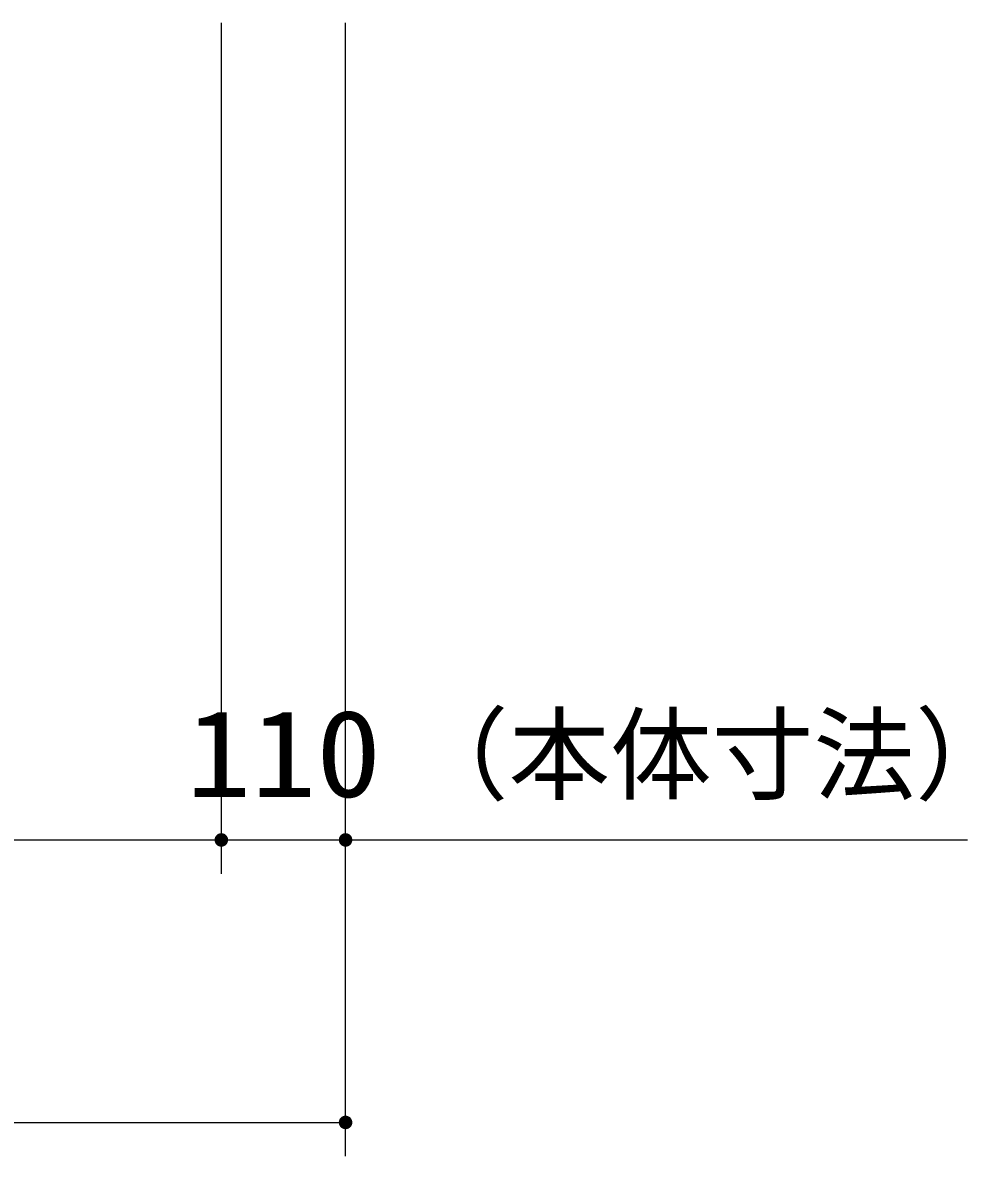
# Model space of a CAD drawing. Units: millimetres, scale not verified. Extents: x -8910 to 8910, y -6308 to 6308.
# Drawn here: x -2939 to -2103, y -4457 to -3454 of the extents above; entities that cross this region are included whole.
import ezdxf
from ezdxf.enums import TextEntityAlignment as Align

# ---------------------------------------------------------------- set-up
doc = ezdxf.new("R2010")
doc.units = ezdxf.units.MM
doc.header["$LTSCALE"] = 30
doc.layers.add('0-5_製作', color=5, linetype='Continuous', lineweight=25)
doc.styles.add('ＭＳ ゴシック', font='')
doc.styles.get('ＭＳ ゴシック').set_extended_font_data('MS Gothic')

msp = doc.modelspace()

# ---------------------------------------------------------------- linework, layer by layer
at = {"layer": '0-5_製作', "color": 2}
for p, q in [((-2763.16, -4206.79), (-2763.16, -3453.5)), ((-2653.16, -4206.79), (-2653.16, -3453.5)), ((-3383.14, -4176.79), (-2763.16, -4176.79)), ((-2763.16, -4176.79), (-2653.16, -4176.79)), ((-2653.16, -4456.79), (-2653.16, -4176.79)), ((-2653.16, -4176.79), (-2102.54, -4176.79)), ((-6353.18, -4426.79), (-2653.16, -4426.79))]:
    msp.add_line(p, q, dxfattribs=at)
at = {"layer": '0-5_製作'}
for points in [[(-2768.23, -4173.57), (-2763.16, -4176.79), (-2768.59, -4174.23)], [(-2767.79, -4172.96), (-2763.16, -4176.79), (-2768.23, -4173.57)], [(-2767.79, -4172.96), (-2763.16, -4170.79), (-2763.16, -4176.79)], [(-2767.27, -4172.41), (-2763.16, -4170.79), (-2767.79, -4172.96)], [(-2766.69, -4171.93), (-2763.16, -4170.79), (-2767.27, -4172.41)], [(-2766.05, -4171.53), (-2763.16, -4170.79), (-2766.69, -4171.93)], [(-2765.37, -4171.21), (-2763.16, -4170.79), (-2766.05, -4171.53)], [(-2764.65, -4170.97), (-2763.16, -4170.79), (-2765.37, -4171.21)], [(-2763.91, -4170.83), (-2763.16, -4170.79), (-2764.65, -4170.97)], [(-2763.16, -4170.79), (-2757.16, -4176.79), (-2763.16, -4176.79)], [(-2763.16, -4170.79), (-2757.21, -4176.03), (-2757.16, -4176.79)], [(-2763.16, -4170.79), (-2757.35, -4175.29), (-2757.21, -4176.03)], [(-2763.16, -4170.79), (-2757.58, -4174.58), (-2757.35, -4175.29)], [(-2763.16, -4170.79), (-2757.9, -4173.9), (-2757.58, -4174.58)], [(-2762.79, -4170.8), (-2757.9, -4173.9), (-2763.16, -4170.79)], [(-2762.04, -4170.89), (-2757.9, -4173.9), (-2762.79, -4170.8)], [(-2762.04, -4170.89), (-2758.31, -4173.26), (-2757.9, -4173.9)], [(-2761.31, -4171.08), (-2758.31, -4173.26), (-2762.04, -4170.89)], [(-2761.31, -4171.08), (-2758.79, -4172.68), (-2758.31, -4173.26)], [(-2760.61, -4171.36), (-2758.79, -4172.68), (-2761.31, -4171.08)], [(-2760.61, -4171.36), (-2759.34, -4172.16), (-2758.79, -4172.68)], [(-2759.95, -4171.72), (-2759.34, -4172.16), (-2760.61, -4171.36)], [(-2658.23, -4173.57), (-2653.16, -4176.79), (-2658.59, -4174.23)], [(-2657.78, -4172.96), (-2653.16, -4176.79), (-2658.23, -4173.57)], [(-2657.78, -4172.96), (-2653.16, -4170.79), (-2653.16, -4176.79)], [(-2657.27, -4172.41), (-2653.16, -4170.79), (-2657.78, -4172.96)], [(-2656.69, -4171.93), (-2653.16, -4170.79), (-2657.27, -4172.41)], [(-2656.05, -4171.53), (-2653.16, -4170.79), (-2656.69, -4171.93)], [(-2655.37, -4171.21), (-2653.16, -4170.79), (-2656.05, -4171.53)], [(-2654.65, -4170.97), (-2653.16, -4170.79), (-2655.37, -4171.21)], [(-2653.91, -4170.83), (-2653.16, -4170.79), (-2654.65, -4170.97)], [(-2653.16, -4170.79), (-2647.16, -4176.79), (-2653.16, -4176.79)], [(-2653.16, -4170.79), (-2647.21, -4176.03), (-2647.16, -4176.79)], [(-2653.16, -4170.79), (-2647.35, -4175.29), (-2647.21, -4176.03)], [(-2653.16, -4170.79), (-2647.58, -4174.58), (-2647.35, -4175.29)], [(-2653.16, -4170.79), (-2647.9, -4173.9), (-2647.58, -4174.58)], [(-2652.78, -4170.8), (-2647.9, -4173.9), (-2653.16, -4170.79)], [(-2652.03, -4170.89), (-2647.9, -4173.9), (-2652.78, -4170.8)], [(-2652.03, -4170.89), (-2648.31, -4173.26), (-2647.9, -4173.9)], [(-2651.31, -4171.08), (-2648.31, -4173.26), (-2652.03, -4170.89)], [(-2651.31, -4171.08), (-2648.79, -4172.68), (-2648.31, -4173.26)], [(-2650.6, -4171.36), (-2648.79, -4172.68), (-2651.31, -4171.08)], [(-2650.6, -4171.36), (-2649.33, -4172.16), (-2648.79, -4172.68)], [(-2649.94, -4171.72), (-2649.33, -4172.16), (-2650.6, -4171.36)], [(-2769.15, -4176.41), (-2763.16, -4176.79), (-2769.16, -4176.79)], [(-2769.16, -4176.79), (-2763.16, -4176.79), (-2769.11, -4177.54)], [(-2769.06, -4175.66), (-2763.16, -4176.79), (-2769.15, -4176.41)], [(-2769.11, -4177.54), (-2763.16, -4176.79), (-2768.97, -4178.28)], [(-2768.87, -4174.93), (-2763.16, -4176.79), (-2769.06, -4175.66)], [(-2768.97, -4178.28), (-2763.16, -4176.79), (-2768.74, -4179)], [(-2768.59, -4174.23), (-2763.16, -4176.79), (-2768.87, -4174.93)], [(-2768.74, -4179), (-2763.16, -4176.79), (-2763.16, -4182.79)], [(-2768.74, -4179), (-2763.54, -4182.77), (-2768.42, -4179.68)], [(-2768.74, -4179), (-2763.16, -4182.79), (-2763.54, -4182.77)], [(-2768.42, -4179.68), (-2764.29, -4182.68), (-2768.02, -4180.31)], [(-2768.42, -4179.68), (-2763.54, -4182.77), (-2764.29, -4182.68)], [(-2768.02, -4180.31), (-2765.02, -4182.49), (-2767.54, -4180.89)], [(-2768.02, -4180.31), (-2764.29, -4182.68), (-2765.02, -4182.49)], [(-2767.54, -4180.89), (-2765.72, -4182.22), (-2766.99, -4181.41)], [(-2767.54, -4180.89), (-2765.02, -4182.49), (-2765.72, -4182.22)], [(-2766.99, -4181.41), (-2765.72, -4182.22), (-2766.38, -4181.85)], [(-2763.16, -4176.79), (-2762.41, -4182.74), (-2763.16, -4182.79)], [(-2763.16, -4176.79), (-2761.67, -4182.6), (-2762.41, -4182.74)], [(-2763.16, -4176.79), (-2760.95, -4182.37), (-2761.67, -4182.6)], [(-2763.16, -4176.79), (-2760.27, -4182.04), (-2760.95, -4182.37)], [(-2763.16, -4176.79), (-2759.64, -4181.64), (-2760.27, -4182.04)], [(-2763.16, -4176.79), (-2759.05, -4181.16), (-2759.64, -4181.64)], [(-2763.16, -4176.79), (-2758.54, -4180.61), (-2759.05, -4181.16)], [(-2763.16, -4176.79), (-2758.1, -4180), (-2758.54, -4180.61)], [(-2757.16, -4176.79), (-2758.1, -4180), (-2763.16, -4176.79)], [(-2757.16, -4176.79), (-2757.73, -4179.34), (-2758.1, -4180)], [(-2757.16, -4176.79), (-2757.46, -4178.64), (-2757.73, -4179.34)], [(-2757.16, -4176.79), (-2757.27, -4177.91), (-2757.46, -4178.64)], [(-2757.16, -4176.79), (-2757.17, -4177.16), (-2757.27, -4177.91)], [(-2659.15, -4176.41), (-2653.16, -4176.79), (-2659.16, -4176.79)], [(-2659.16, -4176.79), (-2653.16, -4176.79), (-2659.11, -4177.54)], [(-2659.05, -4175.66), (-2653.16, -4176.79), (-2659.15, -4176.41)], [(-2659.11, -4177.54), (-2653.16, -4176.79), (-2658.97, -4178.28)], [(-2658.87, -4174.93), (-2653.16, -4176.79), (-2659.05, -4175.66)], [(-2658.97, -4178.28), (-2653.16, -4176.79), (-2658.74, -4179)], [(-2658.59, -4174.23), (-2653.16, -4176.79), (-2658.87, -4174.93)], [(-2658.74, -4179), (-2653.16, -4176.79), (-2653.16, -4182.79)], [(-2658.74, -4179), (-2653.54, -4182.77), (-2658.42, -4179.68)], [(-2658.74, -4179), (-2653.16, -4182.79), (-2653.54, -4182.77)], [(-2658.42, -4179.68), (-2654.28, -4182.68), (-2658.01, -4180.31)], [(-2658.42, -4179.68), (-2653.54, -4182.77), (-2654.28, -4182.68)], [(-2658.01, -4180.31), (-2655.01, -4182.49), (-2657.53, -4180.89)], [(-2658.01, -4180.31), (-2654.28, -4182.68), (-2655.01, -4182.49)], [(-2657.53, -4180.89), (-2655.71, -4182.22), (-2656.98, -4181.41)], [(-2657.53, -4180.89), (-2655.01, -4182.49), (-2655.71, -4182.22)], [(-2656.98, -4181.41), (-2655.71, -4182.22), (-2656.37, -4181.85)], [(-2653.16, -4176.79), (-2652.41, -4182.74), (-2653.16, -4182.79)], [(-2653.16, -4176.79), (-2651.67, -4182.6), (-2652.41, -4182.74)], [(-2653.16, -4176.79), (-2650.95, -4182.37), (-2651.67, -4182.6)], [(-2653.16, -4176.79), (-2650.27, -4182.04), (-2650.95, -4182.37)], [(-2653.16, -4176.79), (-2649.63, -4181.64), (-2650.27, -4182.04)], [(-2653.16, -4176.79), (-2649.05, -4181.16), (-2649.63, -4181.64)], [(-2653.16, -4176.79), (-2648.54, -4180.61), (-2649.05, -4181.16)], [(-2653.16, -4176.79), (-2648.09, -4180), (-2648.54, -4180.61)], [(-2653.16, -4176.79), (-2647.73, -4179.34), (-2648.09, -4180)], [(-2647.16, -4176.79), (-2647.73, -4179.34), (-2653.16, -4176.79)], [(-2647.16, -4176.79), (-2647.45, -4178.64), (-2647.73, -4179.34)], [(-2647.16, -4176.79), (-2647.27, -4177.91), (-2647.45, -4178.64)], [(-2647.16, -4176.79), (-2647.17, -4177.16), (-2647.27, -4177.91)], [(-2658.59, -4424.23), (-2653.16, -4426.79), (-2658.87, -4424.93)], [(-2658.23, -4423.57), (-2653.16, -4426.79), (-2658.59, -4424.23)], [(-2658.23, -4423.57), (-2653.16, -4420.79), (-2653.16, -4426.79)], [(-2657.78, -4422.96), (-2653.16, -4420.79), (-2658.23, -4423.57)], [(-2657.27, -4422.41), (-2653.16, -4420.79), (-2657.78, -4422.96)], [(-2656.69, -4421.93), (-2653.16, -4420.79), (-2657.27, -4422.41)], [(-2656.05, -4421.53), (-2653.16, -4420.79), (-2656.69, -4421.93)], [(-2655.37, -4421.21), (-2653.16, -4420.79), (-2656.05, -4421.53)], [(-2654.65, -4420.97), (-2653.16, -4420.79), (-2655.37, -4421.21)], [(-2653.91, -4420.83), (-2653.16, -4420.79), (-2654.65, -4420.97)], [(-2653.16, -4420.79), (-2647.16, -4426.79), (-2653.16, -4426.79)], [(-2653.16, -4420.79), (-2647.21, -4426.03), (-2647.16, -4426.79)], [(-2653.16, -4420.79), (-2647.35, -4425.29), (-2647.21, -4426.03)], [(-2653.16, -4420.79), (-2647.58, -4424.58), (-2647.35, -4425.29)], [(-2653.16, -4420.79), (-2647.9, -4423.9), (-2647.58, -4424.58)], [(-2652.78, -4420.8), (-2647.9, -4423.9), (-2653.16, -4420.79)], [(-2652.78, -4420.8), (-2648.31, -4423.26), (-2647.9, -4423.9)], [(-2652.03, -4420.89), (-2648.31, -4423.26), (-2652.78, -4420.8)], [(-2652.03, -4420.89), (-2648.79, -4422.68), (-2648.31, -4423.26)], [(-2651.31, -4421.08), (-2648.79, -4422.68), (-2652.03, -4420.89)], [(-2651.31, -4421.08), (-2649.33, -4422.16), (-2648.79, -4422.68)], [(-2650.6, -4421.36), (-2649.33, -4422.16), (-2651.31, -4421.08)], [(-2650.6, -4421.36), (-2649.94, -4421.72), (-2649.33, -4422.16)], [(-2659.15, -4426.41), (-2653.16, -4426.79), (-2659.16, -4426.79)], [(-2659.16, -4426.79), (-2653.16, -4426.79), (-2659.11, -4427.54)], [(-2659.05, -4425.66), (-2653.16, -4426.79), (-2659.15, -4426.41)], [(-2659.11, -4427.54), (-2653.16, -4426.79), (-2658.97, -4428.28)], [(-2658.87, -4424.93), (-2653.16, -4426.79), (-2659.05, -4425.66)], [(-2658.97, -4428.28), (-2653.16, -4426.79), (-2658.74, -4429)], [(-2658.74, -4429), (-2653.16, -4426.79), (-2653.16, -4432.79)], [(-2658.74, -4429), (-2653.16, -4432.79), (-2658.42, -4429.68)], [(-2658.42, -4429.68), (-2653.54, -4432.77), (-2658.01, -4430.31)], [(-2658.42, -4429.68), (-2653.16, -4432.79), (-2653.54, -4432.77)], [(-2658.01, -4430.31), (-2654.28, -4432.68), (-2657.53, -4430.89)], [(-2658.01, -4430.31), (-2653.54, -4432.77), (-2654.28, -4432.68)], [(-2657.53, -4430.89), (-2655.01, -4432.49), (-2656.98, -4431.41)], [(-2657.53, -4430.89), (-2654.28, -4432.68), (-2655.01, -4432.49)], [(-2656.98, -4431.41), (-2655.71, -4432.22), (-2656.37, -4431.85)], [(-2656.98, -4431.41), (-2655.01, -4432.49), (-2655.71, -4432.22)], [(-2653.16, -4426.79), (-2652.41, -4432.74), (-2653.16, -4432.79)], [(-2653.16, -4426.79), (-2651.67, -4432.6), (-2652.41, -4432.74)], [(-2653.16, -4426.79), (-2650.95, -4432.37), (-2651.67, -4432.6)], [(-2653.16, -4426.79), (-2650.27, -4432.04), (-2650.95, -4432.37)], [(-2653.16, -4426.79), (-2649.63, -4431.64), (-2650.27, -4432.04)], [(-2653.16, -4426.79), (-2649.05, -4431.16), (-2649.63, -4431.64)], [(-2653.16, -4426.79), (-2648.54, -4430.61), (-2649.05, -4431.16)], [(-2653.16, -4426.79), (-2648.09, -4430), (-2648.54, -4430.61)], [(-2653.16, -4426.79), (-2647.73, -4429.34), (-2648.09, -4430)], [(-2647.16, -4426.79), (-2647.73, -4429.34), (-2653.16, -4426.79)], [(-2647.16, -4426.79), (-2647.45, -4428.64), (-2647.73, -4429.34)], [(-2647.16, -4426.79), (-2647.27, -4427.91), (-2647.45, -4428.64)], [(-2647.16, -4426.79), (-2647.17, -4427.16), (-2647.27, -4427.91)]]:
    msp.add_solid(points, dxfattribs=at)

# ---------------------------------------------------------------- texts
at = {"layer": '0-5_製作', "color": 4, "style": 'ＭＳ ゴシック', "width": 1.1}
msp.add_text('110', height=76.98, dxfattribs=at).set_placement((-2794.41, -4161.79), align=Align.BOTTOM_LEFT)
at = {"layer": '0-5_製作', "color": 4, "style": 'ＭＳ ゴシック'}
msp.add_text('（本体寸法）', height=65.98, dxfattribs=at).set_placement((-2598.8, -4153.96), align=Align.BOTTOM_LEFT)

doc.saveas('drawing.dxf')
